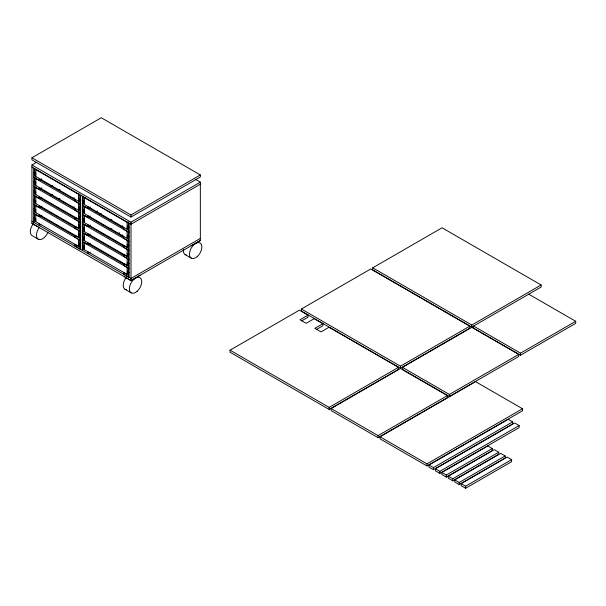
<?xml version="1.0" encoding="UTF-8"?>
<svg xmlns="http://www.w3.org/2000/svg" width="606" height="606" viewBox="0 0 606 606"><rect width="100%" height="100%" fill="white"/><g stroke="black" fill="none" stroke-linecap="round" stroke-linejoin="round"><path stroke-width="0.91" d="M31.936 157.78L101.278 117.746L200.344 174.945L200.344 176.997L131.002 217.039L31.936 159.84L31.936 157.78L131.002 214.978L200.344 174.945M38.08 226.871L31.936 223.561L31.936 164.991L36.83 162.166M36.39 169.279L35.799 169.619L35.799 176.482M35.799 174.998L35.201 174.657L35.201 173.286L35.799 172.937M35.201 174.657L35.799 174.316M35.799 184.035L35.201 183.694L35.201 182.323L35.799 181.974M33.716 177.111L39.269 180.315L41.693 178.914M40.238 180.096L41.867 179.156M35.201 183.694L35.799 183.345M33.716 186.148L39.269 189.352L41.693 187.951M39.428 189.602L41.867 188.193M35.799 191.701L35.201 191.36L35.201 192.731L35.799 192.382M50.942 186.277L52.563 185.338M33.716 195.185L39.269 198.389L40.882 197.458M39.428 198.639L41.867 197.23M35.799 200.737L35.201 200.397L35.201 201.768L35.799 201.419M58.388 190.329L60.009 189.39M50.942 195.314L52.563 194.375M33.716 204.222L39.269 207.426L40.882 206.495M39.428 207.676L41.867 206.267M35.799 209.774L35.201 209.434L35.201 210.805L35.799 210.456M58.388 199.366L60.009 198.427M33.716 213.259L39.269 216.463L40.882 215.531M40.238 216.244L41.867 215.304M79.091 193.928L78.492 194.276L78.492 201.139L79.681 201.139M35.799 218.811L35.201 218.471L35.201 219.842L35.799 219.493M72.538 198.745L74.159 197.806M79.091 199.995L79.681 199.647L78.492 199.647L79.091 199.995L79.091 198.616L78.492 198.276M85.037 197.359L84.439 197.707L84.439 204.57M40.882 224.568L39.269 225.5L39.269 223.675M79.091 202.965L78.492 203.313L78.492 210.176L79.681 210.176M72.538 207.782L74.159 206.843M84.439 203.078L83.848 202.737L83.848 201.366L84.439 201.025M83.848 202.737L84.439 202.396M79.091 209.032L79.681 208.684L78.492 208.684L79.091 209.032L79.091 207.653L78.492 207.313M85.037 206.396L84.439 206.744L84.439 213.607M79.091 212.002L78.492 212.35L78.492 219.213M84.439 212.115L83.848 211.774L83.848 210.403L84.439 210.062M82.355 205.199L87.908 208.403L90.332 207.002M83.848 211.774L84.439 211.433M79.091 218.069L79.681 217.721L78.492 217.721L79.091 218.069L79.091 216.69L78.492 216.35M85.037 215.433L84.439 215.781L84.439 222.644M79.091 221.038L78.492 221.387L78.492 228.25M95.831 211.948L97.46 211.009M84.439 221.152L83.848 220.811L83.848 219.44L84.439 219.099M82.355 214.236L87.908 217.44L90.332 216.039M83.848 220.811L84.439 220.47M79.091 225.046L78.492 225.387L79.681 225.387L79.091 225.046L79.091 227.106L79.681 226.758L78.492 226.758L79.091 227.106M99.581 214.357L101.21 213.418M85.037 224.47L84.439 224.818L84.439 231.681M84.439 230.189L83.848 229.848L83.848 228.477L84.439 228.136M82.355 223.273L87.908 226.477L90.332 225.076M83.848 229.848L84.439 229.507M79.091 234.083L78.492 234.424L79.681 234.424L79.091 234.083L79.091 236.143L79.681 235.795L78.492 235.795L79.091 236.143M110.277 220.531L111.905 219.599M84.439 239.226L83.848 238.885L83.848 237.514L84.439 237.166M82.355 232.31L87.908 235.514L90.332 234.113M83.848 238.885L84.439 238.544M79.681 243.46L78.492 243.46M79.091 245.18L79.681 244.832L78.492 244.832L79.091 245.18L79.091 243.12M78.394 246.377L79.288 245.862M110.277 229.568L111.905 228.629M84.439 248.263L83.848 247.922L83.848 246.551L84.439 246.203M82.355 241.347L87.908 244.551L90.332 243.15M83.848 247.922L84.439 247.581M128.919 222.016L127.139 222.357L127.139 229.22M121.177 226.826L122.806 225.886M31.936 164.991L131.002 222.182L200.344 182.148L200.344 240.484L131.002 280.525L31.936 223.326M200.344 184.209L131.002 224.243L31.936 167.051M128.328 226.356L127.139 226.356M117.92 233.734L119.549 232.795M127.73 228.076L128.328 227.735L127.139 227.735L127.73 228.076L127.73 226.015M90.332 252.187L87.908 253.581L87.908 251.755M128.919 231.053L127.139 231.394L127.139 238.256M121.177 235.863L122.806 234.923M127.139 235.393L128.328 235.393M127.73 237.113L128.328 236.772L127.139 236.772L127.73 237.113L127.73 235.742M127.73 240.09L127.139 240.43L127.139 247.293M127.139 244.43L128.328 244.43M127.73 246.15L128.328 245.809L127.139 245.809L127.73 246.15L127.73 244.779M127.04 247.346L127.927 246.831M127.73 249.127L127.139 249.467L127.139 256.33L128.328 256.33M127.139 253.467L128.328 253.467M127.73 255.187L128.328 254.846L127.139 254.846L127.73 255.187L127.73 253.816M127.73 258.156L127.139 258.504L127.139 265.367M127.73 264.224L128.328 263.883L127.139 263.883L127.73 264.224L127.73 262.852L127.139 262.504M127.73 267.193L127.139 267.541L127.139 274.404M127.73 271.2L127.139 271.541L128.328 271.541L127.73 271.2L127.73 273.261L128.328 272.92L127.139 272.92L127.73 273.261M200.344 238.431L131.002 278.465L31.936 221.266M124.859 276.98L131.002 280.752L140.115 275.26M316.468 329.467L322.884 325.763L322.884 323.702L314.862 328.338L321.006 331.883L329.028 327.248L398.475 367.342L398.475 369.402L329.126 409.436L230.06 352.245L230.06 350.185L299.409 310.151L308.03 315.128L308.03 317.188L301.606 320.892M301.387 309.007L370.736 268.973L469.801 326.164L469.801 328.225L400.452 368.259L301.387 311.067L301.387 309.007L400.452 366.198L469.801 326.164M372.72 267.829L442.062 227.788L541.128 284.987L541.128 287.047L471.779 327.081L372.72 269.882L372.72 267.829L471.779 325.021L541.128 284.987M308.03 315.128L300 319.756L306.144 323.301L314.173 318.673L322.884 323.702M230.06 350.185L329.126 407.383L398.475 367.342M331.111 408.527L400.452 368.486L447.41 395.597L447.41 397.657L378.068 437.691L331.111 410.58L331.111 408.527L378.068 435.631L447.41 395.597M402.437 367.342L471.779 327.308L518.736 354.419L518.736 356.479L449.394 396.513L402.437 369.402L402.437 367.342L449.394 394.453L518.736 354.419M520.524 353.162L575.7 321.301L575.7 323.362L520.524 355.222L473.566 328.111L473.566 326.051L520.524 353.162L520.524 355.222M380.045 436.774L475.543 381.644L522.501 408.755L522.501 410.815L427.003 465.946L380.045 438.835L380.045 436.774L427.003 463.885L522.501 408.755M428.987 465.029L508.237 419.276L512.691 421.852L512.691 423.912L433.442 469.665L428.987 467.09L428.987 465.029L433.442 467.605L512.691 421.852M435.426 468.749L514.676 422.996L519.137 425.571L519.137 427.624L439.88 473.384L435.426 470.809L435.426 468.749L439.88 471.324L519.137 425.571M441.865 472.468L487.83 445.933L492.284 448.501L492.284 450.561L446.319 477.104L441.865 474.528L441.865 472.468L446.319 475.043L492.284 448.501M448.304 476.187L494.269 449.644L498.73 452.22L498.73 454.28L452.758 480.816L448.304 478.248L448.304 476.187L452.758 478.763L498.73 452.22M454.742 479.907L500.707 453.364L505.169 455.939L505.169 458L459.197 484.535L454.742 481.959L454.742 479.907L459.197 482.474L505.169 455.939M461.181 483.618L507.146 457.083L511.608 459.659L511.608 461.711L465.643 488.254L461.181 485.679L461.181 483.618L465.643 486.194L511.608 459.659M528.743 294.19L575.7 321.301M195.435 179.315L200.344 182.148M185.148 254.603L191.291 258.148M33.716 172.309L34.315 172.657L34.315 175.626L79.878 202.048L79.878 199.079L80.477 199.419L80.477 204.222L74.932 201.025L74.932 199.192M82.355 200.397L82.954 200.737L82.954 203.707L128.525 230.136L128.525 227.159L129.116 227.5M35.201 173.286L35.799 173.627M83.848 201.366L84.439 201.707M39.64 179.505L75.402 200.154M88.287 207.585L124.041 228.235M35.799 177.975L36.39 178.315L35.799 178.656L35.799 185.519M129.116 232.31L123.571 229.106L123.571 227.273M33.716 181.345L34.315 181.694L34.315 184.663L79.878 211.085L79.878 208.116L80.477 208.456L80.477 213.259L74.932 210.062L74.932 208.229M82.355 209.426L82.954 209.774L82.954 212.744L128.525 239.173L128.525 236.196L129.116 236.537M35.201 182.323L35.799 182.664M83.848 210.403L84.439 210.744M39.64 188.542L75.402 209.191M88.287 216.622L124.041 237.272M35.799 187.012L36.39 187.352L35.799 187.693L35.799 194.556M129.116 241.347L123.571 238.143L123.571 236.31M33.716 190.382L34.315 190.731L34.315 193.7L79.681 219.895L79.681 213.032L34.61 187.012L34.61 193.875M82.355 218.463L82.954 218.811L82.954 221.781L128.328 247.975L128.328 241.112L83.249 215.092L83.249 221.955M83.848 219.44L84.439 219.781M129.116 245.574L128.525 245.233L128.525 248.21L123.571 245.347L123.571 247.18L129.116 250.384M35.201 192.731L35.799 193.072M127.73 246.953L128.328 247.293M39.64 197.579L75.402 218.228M88.287 225.659L124.041 246.309M35.799 196.049L36.39 196.389L35.799 196.73L35.799 203.593M33.716 199.419L34.315 199.76L34.315 202.737L79.681 228.932L79.681 222.069L34.61 196.049L34.61 202.912M82.355 227.5L82.954 227.848L82.954 230.818L128.328 257.012L128.328 250.149L83.249 224.129L83.249 230.992M83.848 228.477L84.439 228.818M129.116 254.611L128.525 254.27L128.525 257.247L123.571 254.384L123.571 256.217L129.116 259.421M35.201 201.768L35.799 202.109M39.64 206.616L75.402 227.265M88.287 234.696L124.041 255.346M35.799 205.086L36.39 205.426L35.799 205.767L35.799 212.63M79.681 230.424L78.492 230.424L78.492 237.287M84.439 233.166L85.037 233.507L84.439 233.855L84.439 240.718M33.716 208.456L34.315 208.797L34.315 211.774L79.681 237.969L79.681 231.106L34.61 205.086L34.61 211.948M82.355 236.537L82.954 236.885L82.954 239.855L128.328 266.049L128.328 259.186L83.249 233.166L83.249 240.029M83.848 237.514L84.439 237.855M129.116 263.648L128.525 263.307L128.525 266.284L123.571 263.421L123.571 265.254L129.116 268.458M35.201 210.805L35.799 211.146M39.64 215.653L75.402 236.302M88.287 243.733L124.041 264.383M35.799 214.123L36.39 214.463L35.799 214.804L35.799 221.667M79.681 239.461L78.492 239.461L78.492 246.324M84.439 242.203L85.037 242.544L84.439 242.892L84.439 249.755M33.716 217.493L34.315 217.834L34.315 220.811L79.681 247.006L79.681 240.143L34.61 214.123L34.61 220.985M82.355 245.574L82.954 245.922L82.954 248.892L128.328 275.086L128.328 268.223L83.249 242.203L83.249 249.066M83.848 246.551L84.439 246.892M129.116 272.685L128.525 272.344L128.525 275.321L123.571 272.458L123.571 274.291L129.116 277.495L129.214 223.213M35.201 219.842L35.799 220.183M47.995 232.098A8.757 5.053 -60 0 1 38.254 239.203L32.11 235.658A8.757 5.053 -60 0 1 33.398 223.675M125.033 289.304L131.176 292.849M471.779 325.021L471.779 327.081M465.643 486.194L465.643 488.254M459.197 482.474L459.197 484.535M452.758 478.763L452.758 480.816M449.394 394.453L449.394 396.513M446.319 475.043L446.319 477.104M439.88 471.324L439.88 473.384M433.442 467.605L433.442 469.665M427.003 463.885L427.003 465.946M400.452 366.198L400.452 368.259M378.068 435.631L378.068 437.691M329.126 407.383L329.126 409.436M200.222 240.559L191.11 245.816M131.002 214.978L131.002 217.039M131.002 222.182L131.002 280.752M128.328 229.909L128.328 223.038L83.249 197.018L83.249 203.881M128.328 238.946L128.328 232.075L83.249 206.055L83.249 212.918M87.908 206.57L87.908 208.403M87.908 215.607L87.908 217.44M87.908 224.644L87.908 226.477M87.908 233.681L87.908 235.514M87.908 242.718L87.908 244.551M82.355 196.162L82.355 250.384M80.575 195.132L80.575 249.354M79.681 201.821L79.681 194.958L34.61 168.938L34.61 175.801M79.681 210.858L79.681 203.995L34.61 177.975L34.61 184.838M39.269 178.49L39.269 180.315M39.269 187.527L39.269 189.352M39.269 196.564L39.269 198.389M39.269 205.601L39.269 207.426M39.269 214.638L39.269 216.463M33.716 168.082L33.716 222.296M126.321 289.706A8.757 5.053 -60 0 1 126.321 277.321M38.254 239.203A8.757 5.053 -60 0 1 39.541 227.22M186.428 254.997A8.757 5.053 -60 0 1 183.429 249.301M80.477 217.493L79.878 217.153L79.878 220.122L74.932 217.266L74.932 219.099L80.477 222.296L80.477 217.493M80.477 226.53L79.878 226.19L79.878 229.159L74.932 226.303L74.932 228.136L80.477 231.333L80.477 226.53M80.477 235.567L79.878 235.226L79.878 238.196L74.932 235.34L74.932 237.166L80.477 240.37L80.477 235.567M80.477 244.604L79.878 244.263L79.878 247.233L74.932 244.377L74.932 246.203L80.477 249.407L80.477 244.604M137.161 291.251A8.757 5.053 -60 0 0 139.933 277.684A8.757 5.053 -60 0 0 129.578 286.873A8.757 5.053 -60 0 0 137.161 291.251M197.268 256.55A8.757 5.053 -60 0 0 200.041 242.983A8.757 5.053 -60 0 0 189.686 252.172A8.757 5.053 -60 0 0 197.268 256.55"/></g></svg>
